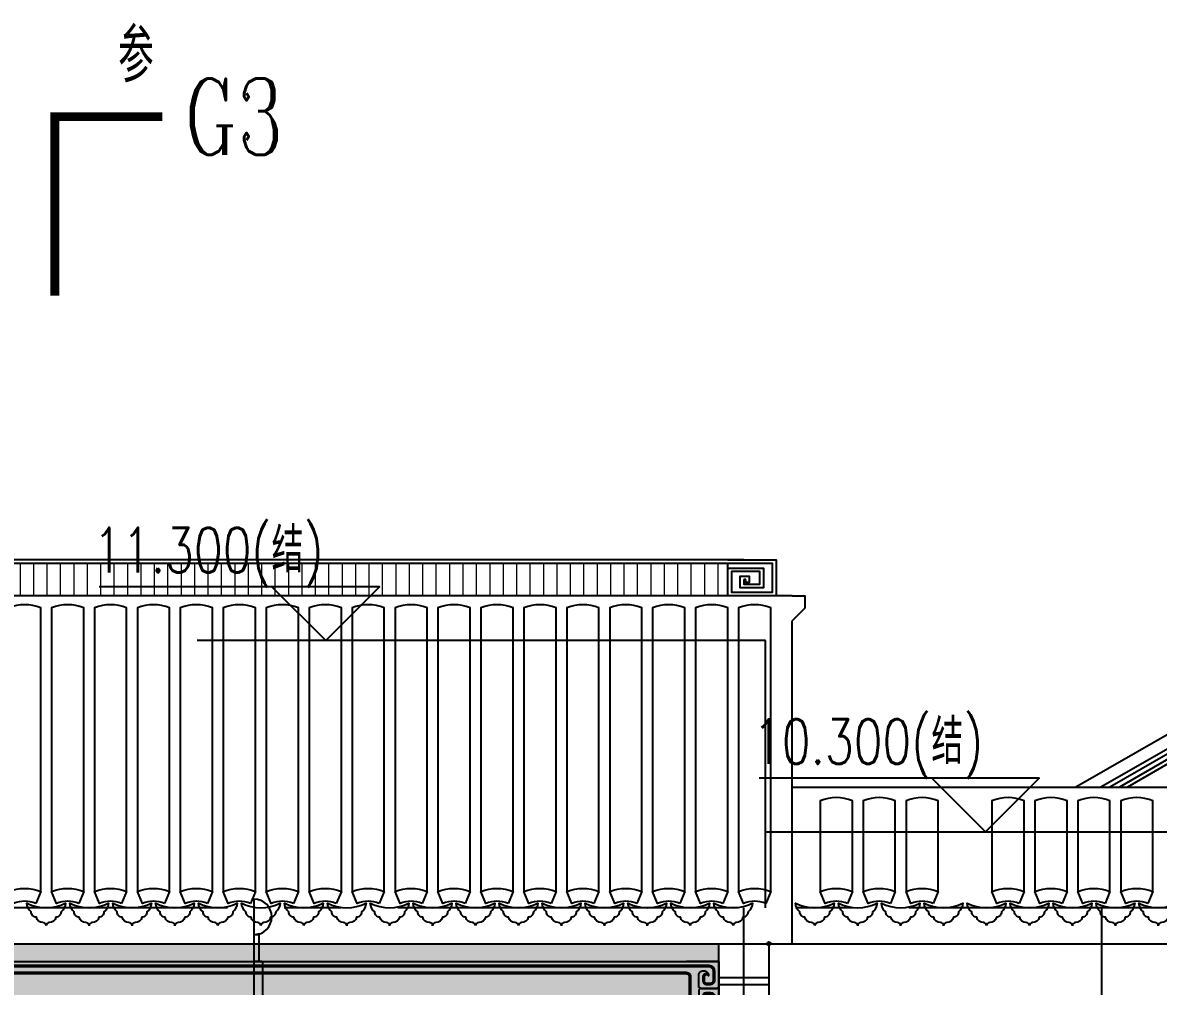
# Model space of a CAD drawing. Extents: x 296441 to 853063, y 459050 to 1117990.
# Drawn here: x 595235 to 601582, y 978000 to 983387 of the extents above; entities that cross this region are included whole.
import ezdxf
from ezdxf.enums import TextEntityAlignment as Align
from ezdxf.xclip import XClip

# ---------------------------------------------------------------- set-up
doc = ezdxf.new("R2010")
doc.units = 0
doc.header["$LTSCALE"] = 1000
doc.header["$XCLIPFRAME"] = 0
for name, pattern in [('14-GRID$0$CENTER2', [28.575, 19.05, -3.175, 3.175, -3.175]), ('CENTER-1', [10, 6.25, -1.25, 1.25, -1.25]), ('G1-ELEV-ce-20$0$HIDDEN2', [4.7625, 3.175, -1.5875])]:
    doc.linetypes.add(name, pattern=pattern)
for name, color, linetype in [('00-景观-剖', 6, 'Continuous'), ('1.5铝板', 3, 'Continuous'), ('14-GRID$0$G-GRID', 9, '14-GRID$0$CENTER2'), ('95', 95, 'Continuous'), ('G-ELEV-ce-TEXT$0$A-ANNO-LEVL', 3, 'Continuous'), ('G-ELEV-ce-TEXT$0$A-ANNO-LEVL-TEXT', 255, 'Continuous'), ('G1-ELEV-ce-20$0$A-ANNO-DIMS', 70, 'Continuous'), ('G1-ELEV-ce-20$0$A-ELEV-HDDN', 161, 'G1-ELEV-ce-20$0$HIDDEN2'), ('G1-ELEV-ce-20$0$A-ELEV-HEVY', 2, 'Continuous'), ('G1-ELEV-ce-20$0$A-ELEV-MEDM', 4, 'Continuous'), ('G1-ELEV-ce-20$0$A-ELEV-MEDM-HEVY', 2, 'Continuous'), ('G1-ELEV-ce-20$0$A-ELEV-THIN', 144, 'Continuous'), ('G1-ELEV-ce-20$0$G-XREF', 2, 'Continuous'), ('G1-ELEV-ce-20$0$LPM540255$0$A-ELEV-MEDM', 4, 'Continuous'), ('G1-ELEV-ce-20$0$LPM540255$0$A-ELEV-THIN', 144, 'Continuous'), ('G1-ELEV-ce-20$0$LPM540255$0$A-ELEV-THIN-GRAY', 252, 'Continuous'), ('G1-ELEV-ce-20$0$LPM540255$0$A-WALL', 1, 'Continuous'), ('SL-CXJ-001', 4, 'Continuous'), ('ZT0_默认图层-----PM、LM、DY、JD', 7, 'Continuous'), ('ZT1_Dim---文字---PM、LM、DY、JD', 7, 'Continuous'), ('ZT1_Dim---符号---PM、LM、DY、JD', 3, 'Continuous'), ('ZT1_通用--填充---PM、LM、DY、JD', 8, 'Continuous'), ('主框线', 4, 'Continuous'), ('副框内口线', 6, 'Continuous'), ('花格栅', 6, 'Continuous'), ('铝合金花格条', 5, 'Continuous')]:
    doc.layers.add(name, color=color, linetype=linetype)
doc.layers.add('G1-ELEV-ce-20$0$A(750)$0$A-ANNO-NPLT', color=215, linetype='Continuous', plot=False)
doc.layers.add('G1-ELEV-ce-20$0$A_PL_4', color=138, linetype='Continuous', lineweight=9)
doc.styles.add('-宋体', font='', dxfattribs={"width": 0.8})
doc.styles.add('_TCH_LABEL', font='COMPLEX', dxfattribs={"bigfont": 'GBCBIG'})
doc.styles.add('G-ELEV-ce-TEXT$0$GOA_01_thin_0.75', font='romans.shx', dxfattribs={"width": 0.75, "bigfont": 'hzdx.shx'})
doc.styles.add('ZT-STYLE', font='ROMANS.shx', dxfattribs={"width": 0.7, "bigfont": 'CHINESE.shx'})
doc.styles.get('-宋体').set_extended_font_data('SimSun')

# ---------------------------------------------------------------- blocks, each defined once
blk = doc.blocks.new('G1-ELEV-ce-20$0$飞砖-E')
at = {"layer": 'G1-ELEV-ce-20$0$A-ELEV-HEVY'}
blk.add_lwpolyline([(0, 0), (70, 0), (70, -70), (0, -140)], dxfattribs=at)
blk = doc.blocks.new('G1-ELEV-ce-20$0$DWD')
at = {"layer": 'G1-ELEV-ce-20$0$A(750)$0$A-ANNO-NPLT'}
for p, q in [((-10, 0), (10, 0)), ((0, 10), (0, -10))]:
    blk.add_line(p, q, dxfattribs=at)
blk.add_circle((0, 0), 10, dxfattribs=at)
blk = doc.blocks.new('G1-ELEV-ce-20$0$甘蔗脊回文头200-E')
at = {"layer": 'G1-ELEV-ce-20$0$A-ELEV-MEDM'}
blk.add_lwpolyline([(270, 200), (0, 200), (0, 0), (270, 0), (270, 155), (70, 155), (70, 45), (200, 45), (200, 110), (150, 110), (150, 75), (170, 75), (170, 90)], dxfattribs=at)
at = {"layer": 'G1-ELEV-ce-20$0$A-ELEV-THIN'}
for p, q in [((270, 155), (270, 180)), ((170, 90), (180, 90))]:
    blk.add_line(p, q, dxfattribs=at)
blk.add_lwpolyline([(180, 90), (180, 65), (90, 65), (90, 135), (250, 135), (250, 20), (20, 20), (20, 180), (270, 180)], dxfattribs=at)
blk = doc.blocks.new('*U1384')
at = {"const_width": 0.5}
blk.add_lwpolyline([(6, 0), (0, 0), (0, -10)], dxfattribs=at)
at = {"color": 0, "style": '_TCH_LABEL', "width": 0.705882, "flags": 8}
for tag, p in [('编号上', (10.005, 0)), ('编号下', (10.005, -155.485))]:
    blk.add_attdef(tag, text='', height=4.25, dxfattribs=at).set_placement(p, align=Align.MIDDLE_CENTER)
blk = doc.blocks.new('G1-ELEV-ce-20$0$LPM540255$0$回纹头1A-E')
at = {"layer": 'G1-ELEV-ce-20$0$LPM540255$0$A-ELEV-MEDM'}
for p, q in [((0, 0), (120, 0)), ((0, 0), (0, -200)), ((0, -200), (120, -200))]:
    blk.add_line(p, q, dxfattribs=at)
at = {"layer": 'G1-ELEV-ce-20$0$LPM540255$0$A-ELEV-THIN'}
for points in [[(0, -92, 0.414214), (8, -100), (67, -100), (8, -100), (67, -100, 0.414214), (75, -92), (75, -50.4, 0.414214), (59, -34.4), (55, -34.4, 0.427294), (38.5, -52.4, -0.596512), (55, -56), (55, -72, -0.414214), (47, -80), (31, -80, -0.344543), (20, -72), (20, -36, -0.414213), (36, -20), (120, -20)], [(121, -45, 0.414214), (110, -56), (110, -144, 0.414214), (121, -155, 0.414214)], [(0, -108, -0.414214), (8, -100), (67, -100), (8, -100), (67, -100, -0.414214), (75, -108), (75, -149.6, -0.414214), (59, -165.6), (55, -165.6, -0.427294), (38.5, -147.6, 0.596512), (55, -144), (55, -128, 0.414214), (47, -120), (31, -120, 0.344543), (20, -128), (20, -164, 0.414213), (36, -180), (120, -180)]]:
    blk.add_lwpolyline(points, format="xyb", dxfattribs=at)
at = {"layer": 'G1-ELEV-ce-20$0$LPM540255$0$A-ELEV-THIN-GRAY'}
for points in [[(38.5, -51.3, -0.720193), (60, -55.4), (60, -72, -0.414214), (47, -85), (31, -85, -0.369393), (15, -72), (15, -36, -0.414213), (36, -15), (120, -15)], [(121, -40, 0.414214), (105, -56), (105, -144, 0.414214), (121, -160)], [(38.5, -148.7, 0.720193), (60, -144.6), (60, -128, 0.414214), (47, -115), (31, -115, 0.369393), (15, -128), (15, -164, 0.414213), (36, -185), (120, -185)]]:
    blk.add_lwpolyline(points, format="xyb", dxfattribs=at)
blk = doc.blocks.new('20191016165059')
at = {"layer": '00-景观-剖', "ltscale": 0.04}
blk.add_lwpolyline([(-25, 435, -1), (-25, 635), (-25, 435)], format="xyb", dxfattribs=at)
at = {"layer": '00-景观-剖'}
blk.add_lwpolyline([(-25, 435), (-25, 285), (-55, 285), (-55, 439.6)], dxfattribs=at)
blk.add_lwpolyline([(-55, 439.6, 0.076321), (-25, 435)], format="xyb", dxfattribs=at)
blk.add_lwpolyline([(-75, -10), (-75, 280, -0.414214), (-70, 285), (-25, 285), (-25, -15), (-70, -15, -0.414214)], format="xyb", close=True, dxfattribs=at)
blk = doc.blocks.new('单层玻璃')
at = {"layer": '95'}
for p, q in [((-1.22, -0.09), (0.09, 1.22)), ((-1.18, -1.18), (1.18, 1.18)), ((-0.09, -1.22), (1.22, 0.09))]:
    blk.add_line(p, q, dxfattribs=at)
blk = doc.blocks.new('*U2067')
at = {"layer": 'ZT1_通用--填充---PM、LM、DY、JD', "ltscale": 1000}
h = blk.add_hatch(dxfattribs=at)
h.set_pattern_fill('CROSS', color=256, scale=30)
h.set_pattern_definition([(0, (98.75, -2517.25), (47.625, 47.625), [23.8125, -71.4375]), (90, (110.654, -2529.16), (-47.625, 47.625), [23.8125, -71.4375])])
h.paths.add_polyline_path([(601.3, -2062), (98.7, -2062), (98.7, -2417.3), (601.3, -2417.3)])
at = {"color": 8}
for p, q in [((98.7, -198.7, 0), (39, -139, 0)), ((601.3, -198.7), (661, -139)), ((118.8, -218.8, 0), (98.7, -198.7, 0)), ((581.2, -218.8), (601.3, -198.7)), ((118.8, -2001.9, 0), (98.7, -2022, 0)), ((581.2, -2001.9), (601.3, -2022)), ((98.7, -2062, 0), (161.8, -2125.1, 0)), ((538.2, -2125.1), (601.3, -2062)), ((161.8, -2354.2, 0), (98.7, -2417.3, 0)), ((538.2, -2354.2), (601.3, -2417.3)), ((98.7, -2417.3, 0), (39, -2477, 0)), ((601.3, -2417.3), (661, -2477))]:
    blk.add_line(p, q, dxfattribs=at)
for p, q in [((217.8, -2181.1), (191.8, -2155.1)), ((482.2, -2181.1), (508.2, -2155.1)), ((217.8, -2298.2), (191.8, -2324.2)), ((482.2, -2298.2), (508.2, -2324.2))]:
    blk.add_line(p, q)
for points in [[(661, -2477), (39, -2477), (39, -139), (661, -139)], [(98.7, -2062), (98.7, -2022), (601.3, -2022), (601.3, -2062)]]:
    blk.add_lwpolyline(points, close=True)
at = {"color": 2, "ltscale": 250}
for points in [[(581.2, -2001.9), (118.8, -2001.9), (118.8, -218.8), (581.2, -218.8)], [(581.2, -2082.1), (118.8, -2082.1), (118.8, -2397.2), (581.2, -2397.2)]]:
    blk.add_lwpolyline(points, close=True, dxfattribs=at)
at = {"layer": '1.5铝板', "ltscale": 250}
blk.add_lwpolyline([(601.3, -2062), (98.7, -2062), (98.7, -2417.3), (601.3, -2417.3)], close=True, dxfattribs=at)
at = {"layer": 'SL-CXJ-001', "ltscale": 250}
for points in [[(551.2, -2112.1), (148.8, -2112.1), (148.8, -2367.2), (551.2, -2367.2)], [(538.2, -2125.1), (161.8, -2125.1), (161.8, -2354.2), (538.2, -2354.2)], [(191.8, -2155.1), (508.2, -2155.1), (508.2, -2324.2), (191.8, -2324.2)], [(195, -2158.3), (505, -2158.3), (505, -2321), (195, -2321)], [(214.6, -2177.9), (485.4, -2177.9), (485.4, -2301.4), (214.6, -2301.4)], [(217.8, -2181.1), (482.2, -2181.1), (482.2, -2298.2), (217.8, -2298.2)]]:
    blk.add_lwpolyline(points, close=True, dxfattribs=at)
at = {"layer": '主框线'}
blk.add_lwpolyline([(692, -2492), (8, -2492), (8, -108), (692, -108)], close=True, dxfattribs=at)
at = {"layer": '副框内口线', "linetype": 'CENTER-1', "ltscale": 40}
blk.add_lwpolyline([(700, -2500), (0, -2500), (0, -100), (700, -100)], close=True, dxfattribs=at)
at = {"layer": '花格栅', "color": 6, "ltscale": 250}
blk.add_lwpolyline([(601.3, -2022), (98.7, -2022), (98.7, -198.7), (601.3, -198.7)], close=True, dxfattribs=at)
at = {"layer": '铝合金花格条'}
for p, q in [((175.8, -1035.4), (175.8, -1185.4)), ((524.2, -1035.4, 0), (524.2, -1185.4, 0))]:
    blk.add_line(p, q, dxfattribs=at)
for points in [[(243.8, -218.8), (261.8, -218.8), (261.8, -275.8), (243.8, -275.8)], [(456.2, -218.8), (438.2, -218.8), (438.2, -275.8), (456.2, -275.8)], [(175.8, -1944.9), (524.2, -1944.9), (524.2, -275.8), (175.8, -275.8)], [(193.8, -1926.9), (506.2, -1926.9), (506.2, -293.8), (193.8, -293.8)], [(118.8, -343.8), (118.8, -361.8), (175.8, -361.8), (175.8, -343.8)], [(581.2, -343.8), (581.2, -361.8), (524.2, -361.8), (524.2, -343.8)], [(175.8, -1035.4), (118.8, -1035.4), (118.8, -1017.4), (175.8, -1017.4)], [(524.2, -1035.4), (581.2, -1035.4), (581.2, -1017.4), (524.2, -1017.4)], [(175.8, -1185.4), (118.8, -1185.4), (118.8, -1203.4), (175.8, -1203.4)], [(524.2, -1185.4), (581.2, -1185.4), (581.2, -1203.4), (524.2, -1203.4)], [(118.8, -1876.9), (118.8, -1858.9), (175.8, -1858.9), (175.8, -1876.9)], [(581.2, -1876.9), (581.2, -1858.9), (524.2, -1858.9), (524.2, -1876.9)], [(243.8, -2001.9), (261.8, -2001.9), (261.8, -1944.9), (243.8, -1944.9)], [(456.2, -2001.9), (438.2, -2001.9), (438.2, -1944.9), (456.2, -1944.9)]]:
    blk.add_lwpolyline(points, close=True, dxfattribs=at)
at = {"layer": '铝合金花格条', "elevation": 0}
for points in [[(193.8, -293.8), (175.8, -275.8)], [(261.8, -361.8), (243.8, -343.8), (243.8, -293.8), (261.8, -293.8), (261.8, -361.8), (193.8, -361.8), (193.8, -343.8), (243.8, -343.8)], [(438.2, -361.8), (456.2, -343.8), (456.2, -293.8), (438.2, -293.8), (438.2, -361.8), (506.2, -361.8), (506.2, -343.8), (456.2, -343.8)], [(506.2, -293.8), (524.2, -275.8)], [(261.8, -1858.9), (243.8, -1876.9), (243.8, -1926.9), (261.8, -1926.9), (261.8, -1858.9), (193.8, -1858.9), (193.8, -1876.9), (243.8, -1876.9)], [(438.2, -1858.9), (456.2, -1876.9), (456.2, -1926.9), (438.2, -1926.9), (438.2, -1858.9), (506.2, -1858.9), (506.2, -1876.9), (456.2, -1876.9)], [(193.8, -1926.9), (175.8, -1944.9)], [(506.2, -1926.9), (524.2, -1944.9)]]:
    blk.add_lwpolyline(points, dxfattribs=at)
at = {"xscale": 52.5, "yscale": 52.5, "zscale": 52.5}
blk.add_blockref('单层玻璃', (366.2, -801.3), dxfattribs=at)
blk = doc.blocks.new('20200326162252')
at = {"color": 2, "style": '-宋体', "width": 0.8}
for s, p in [('假', (1.8, 58.3, 0)), ('扇', (14.4, -238.3, 0))]:
    blk.add_text(s, height=150, dxfattribs=at).set_placement(p, align=Align.CENTER)
blk = doc.blocks.new('20200327152847')
at = {"ltscale": 1000}
for points in [[(1281.2, -118.8), (739, -1208), (1400, -2400)], [(1518.8, -118.8), (2061, -1208), (1400, -2400)]]:
    blk.add_lwpolyline(points, dxfattribs=at)
for p in [(0, 100), (700, 100), (1400, 100), (2100, 100)]:
    blk.add_blockref('*U2067', p, dxfattribs=at)
at = {"layer": 'ZT0_默认图层-----PM、LM、DY、JD', "ltscale": 1000}
for p in [(338.2, -1167.2, 0), (2430.7, -1167.2, 0)]:
    blk.add_blockref('20200326162252', p, dxfattribs=at)
blk = doc.blocks.new('20191223141341')
at = {"layer": 'ZT1_通用--填充---PM、LM、DY、JD', "ltscale": 1000}
h = blk.add_hatch(dxfattribs=at)
h.set_pattern_fill('HONEY', color=256, scale=20)
h.set_pattern_definition([(0, (3, -400), (47.625, 27.4963), [31.75, -63.5]), (120, (3, -400), (-47.625, 27.49631), [31.75, -63.5]), (60, (3, -400), (6e-06, 54.99261), [-63.5, 31.75])])
h.paths.add_polyline_path([(3, -400), (4820, -400), (4820, 0), (3, 0)])
h = blk.add_hatch(dxfattribs=at)
h.set_pattern_fill('HONEY', color=256, scale=20)
h.set_pattern_definition([(0, (3, -1750), (47.625, 27.4963), [31.75, -63.5]), (120, (3, -1750), (-47.625, 27.4963), [31.75, -63.5]), (60, (3, -1750), (6e-06, 54.9926), [-63.5, 31.75])])
h.paths.add_polyline_path([(3, -400), (1008.5, -400), (1008.5, -1750), (3, -1750)])
h = blk.add_hatch(dxfattribs=at)
h.set_pattern_fill('HONEY', color=256, scale=20)
h.set_pattern_definition([(0, (3808.5, -1750), (47.625, 27.4963), [31.75, -63.5]), (120, (3808.5, -1750), (-47.625, 27.4963), [31.75, -63.5]), (60, (3808.5, -1750), (6e-06, 54.9926), [-63.5, 31.75])])
h.paths.add_polyline_path([(3808.5, -400), (4820, -400), (4820, -1750), (3808.5, -1750)])
at = {"layer": 'G1-ELEV-ce-20$0$A-ELEV-MEDM'}
for p, q in [((3, -100), (4820, -100)), ((4619.7, -400), (0, -400)), ((908.5, -400), (908.5, -1750)), ((1008.5, -400), (1008.5, -1750)), ((3808.5, -400), (3808.5, -1750)), ((3908.5, -400), (3908.5, -1750))]:
    blk.add_line(p, q, dxfattribs=at)
at = {"layer": 'G1-ELEV-ce-20$0$A-ELEV-THIN'}
for points in [[(150, -1750), (150, -550), (761.5, -550), (761.5, -1750)], [(4670, -1750), (4670, -550), (4058.5, -550), (4058.5, -1750)], [(200, -1750), (200, -600), (711.5, -600), (711.5, -1750)], [(4620, -1750), (4620, -600), (4108.5, -600), (4108.5, -1750)]]:
    blk.add_lwpolyline(points, dxfattribs=at)
at = {"layer": 'G1-ELEV-ce-20$0$LPM540255$0$A-ELEV-THIN'}
for p, q in [((4638.5, -167.5), (181.5, -167.5)), ((4640, -130), (183, -130)), ((4638.5, -332.5), (181.5, -332.5)), ((4640, -370), (183, -370)), ((3, -400), (4820, -400))]:
    blk.add_line(p, q, dxfattribs=at)
at = {"layer": 'G1-ELEV-ce-20$0$LPM540255$0$A-ELEV-THIN-GRAY'}
for p, q in [((4640, -122.5), (183, -122.5)), ((4638.5, -160), (181.5, -160)), ((4638.5, -340), (181.5, -340)), ((4640, -377.5), (183, -377.5))]:
    blk.add_line(p, q, dxfattribs=at)
at = {"ltscale": 50, "xscale": -1}
blk.add_blockref('20191016165059', (2195.9, -385), dxfattribs=at)
at = {"ltscale": 1000}
ref = blk.add_blockref('20200327152847', (1008.5, -400), dxfattribs=at)
XClip(ref).set_block_clipping_path([(0, -1350.0000000001), (2800.0000178379, 0)])
at = {"layer": 'G1-ELEV-ce-20$0$LPM540255$0$A-WALL', "xscale": 1.500000000000582, "yscale": 1.500000000000582, "zscale": 1.500000000000582}
blk.add_blockref('G1-ELEV-ce-20$0$LPM540255$0$回纹头1A-E', (0, -100), dxfattribs=at)
at = {"layer": 'G1-ELEV-ce-20$0$LPM540255$0$A-WALL', "extrusion": (0, 0, -1), "xscale": 1.500000000000582, "yscale": 1.500000000000582, "zscale": -1.500000000000582}
blk.add_blockref('G1-ELEV-ce-20$0$LPM540255$0$回纹头1A-E', (-4820, -100), dxfattribs=at)

msp = doc.modelspace()

# ---------------------------------------------------------------- hatches: boundary and pattern name
at = {"layer": 'G1-ELEV-ce-20$0$A_PL_4'}
h = msp.add_hatch(dxfattribs=at)
h.set_pattern_fill('ANSI31', color=256, scale=600, angle=45, style=0)
h.set_pattern_definition([(90, (-1060478.62, 1829598.56), (-75, 1e-14), [])])
h.paths.add_polyline_path([(599175.5, 980183), (594155.5, 980183), (594155.5, 980363), (599175.5, 980363)])

# ---------------------------------------------------------------- linework, layer by layer
at = {"layer": '14-GRID$0$G-GRID', "color": 8, "ltscale": 0.1}
for p, q in [((610665.9, 978437.7), (587815.4, 978437.7)), ((599265.9, 960795.6), (599265.9, 978437.7)), ((601265.9, 960795.6), (601265.9, 978437.7))]:
    msp.add_line(p, q, dxfattribs=at)
at = {"layer": 'G-ELEV-ce-TEXT$0$A-ANNO-LEVL'}
for points in [[(596627.9, 980233), (596927.9, 979933), (597227.9, 980233), (595661.8, 980233)], [(600316.1, 979162.7), (600616.1, 978862.7), (600916.1, 979162.7), (599350, 979162.7)]]:
    msp.add_lwpolyline(points, dxfattribs=at)
at = {"layer": 'G1-ELEV-ce-20$0$A-ELEV-HDDN'}
for p, q in [((599385.5, 979933), (594045.5, 979933)), ((599385.5, 978437.7), (599385.5, 979933)), ((599385.5, 978862.7), (601715.5, 978862.7))]:
    msp.add_line(p, q, dxfattribs=at)
at = {"layer": 'G1-ELEV-ce-20$0$A-ELEV-HEVY'}
for p, q in [((599535.5, 978237.7), (599535.5, 980043)), ((593895.5, 978237.7), (599535.5, 978237.7))]:
    msp.add_line(p, q, dxfattribs=at)
at = {"layer": 'G1-ELEV-ce-20$0$A-ELEV-MEDM'}
for p, q in [((599265.5, 980383), (594255.5, 980383)), ((599125.5, 978009.7), (599405.5, 978009.7))]:
    msp.add_line(p, q, dxfattribs=at)
at = {"layer": 'G1-ELEV-ce-20$0$A-ELEV-MEDM', "ltscale": 0.1}
msp.add_lwpolyline([(603365.5, 980308.5, 0.139835), (603049, 980218.2), (601120.7, 979112.7), (601120.7, 979112.7)], format="xyb", dxfattribs=at)
at = {"layer": 'G1-ELEV-ce-20$0$A-ELEV-MEDM-HEVY'}
for p, q in [((599535.5, 980183), (593895.5, 980183)), ((599535.5, 979112.7), (602215.5, 979112.7)), ((599265.5, 978237.7), (605200.5, 978237.7)), ((599265.5, 978237.7), (605200.5, 978237.7))]:
    msp.add_line(p, q, dxfattribs=at)
msp.add_lwpolyline([(599405.5, 978237.7), (599405.5, 977619.7), (599125.5, 977619.7), (599125.5, 978237.7)], dxfattribs=at)
at = {"layer": 'G1-ELEV-ce-20$0$A-ELEV-THIN'}
for p, q in [((599265.5, 980363), (594255.5, 980363)), ((599125.5, 978049.7), (599405.5, 978049.7))]:
    msp.add_line(p, q, dxfattribs=at)
for points in [[(603365.5, 980237.5, 0.140418), (603085.4, 980157.2), (601260.3, 979112.7)], [(603365.5, 980212.5, 0.140418), (603085.4, 980132.2), (601310.8, 979112.7)], [(603365.5, 980187.5, 0.140418), (603085.4, 980107.2), (601364.5, 979112.7)], [(603365.5, 980162.5, 0.140418), (603085.4, 980082.2), (601409.7, 979112.7)], [(595335.5, 978529.3), (595335.5, 980115, 0.2), (595155.5, 980115), (595155.5, 978529.3)], [(595575.5, 978529.3), (595575.5, 980115, 0.2), (595395.5, 980115), (595395.5, 978529.3)], [(595815.5, 978529.3), (595815.5, 980115, 0.2), (595635.5, 980115), (595635.5, 978529.3)], [(596055.5, 978529.3), (596055.5, 980115, 0.2), (595875.5, 980115), (595875.5, 978529.3)], [(596295.5, 978529.3), (596295.5, 980115, 0.2), (596115.5, 980115), (596115.5, 978529.3)], [(596535.5, 978529.3), (596535.5, 980115, 0.2), (596355.5, 980115), (596355.5, 978529.3)], [(596775.5, 978529.3), (596775.5, 980115, 0.2), (596595.5, 980115), (596595.5, 978529.3)], [(597015.5, 978529.3), (597015.5, 980115, 0.2), (596835.5, 980115), (596835.5, 978529.3)], [(597255.5, 978529.3), (597255.5, 980115, 0.2), (597075.5, 980115), (597075.5, 978529.3)], [(597495.5, 978529.3), (597495.5, 980115, 0.2), (597315.5, 980115), (597315.5, 978529.3)], [(597735.5, 978529.3), (597735.5, 980115, 0.2), (597555.5, 980115), (597555.5, 978529.3)], [(597975.5, 978529.3), (597975.5, 980115, 0.2), (597795.5, 980115), (597795.5, 978529.3)], [(598215.5, 978529.3), (598215.5, 980115, 0.2), (598035.5, 980115), (598035.5, 978529.3)], [(598455.5, 978529.3), (598455.5, 980115, 0.2), (598275.5, 980115), (598275.5, 978529.3)], [(598695.5, 978529.3), (598695.5, 980115, 0.2), (598515.5, 980115), (598515.5, 978529.3)], [(598935.5, 978529.3), (598935.5, 980115, 0.2), (598755.5, 980115), (598755.5, 978529.3)], [(599175.5, 978529.3), (599175.5, 980115, 0.2), (598995.5, 980115), (598995.5, 978529.3)], [(599415.5, 978529.3), (599415.5, 980115, 0.2), (599235.5, 980115), (599235.5, 978529.3)], [(599871.8, 978529.2), (599871.8, 979036.4, 0.2), (599691.8, 979036.4), (599691.8, 978529.2)], [(600111.8, 978529.2), (600111.8, 979036.4, 0.2), (599931.8, 979036.4), (599931.8, 978529.2)], [(600351.8, 978529.2), (600351.8, 979036.4, 0.2), (600171.8, 979036.4), (600171.8, 978529.2)], [(600831.8, 978529.2), (600831.8, 979036.4, 0.2), (600651.8, 979036.4), (600651.8, 978529.2)], [(601071.8, 978529.2), (601071.8, 979036.4, 0.2), (600891.8, 979036.4), (600891.8, 978529.2)], [(601311.8, 978529.2), (601311.8, 979036.4, 0.2), (601131.8, 979036.4), (601131.8, 978529.2)], [(601551.8, 978529.2), (601551.8, 979036.4, 0.2), (601371.8, 979036.4), (601371.8, 978529.2)], [(595307.5, 978462.8, 0.201616), (595183.5, 978462.8), (595155.5, 978529.3, -0.198667), (595335.5, 978529.3), (595307.5, 978462.8)], [(595547.5, 978462.8, 0.201616), (595423.5, 978462.8), (595395.5, 978529.3, -0.198667), (595575.5, 978529.3), (595547.5, 978462.8)], [(595787.5, 978462.8, 0.201616), (595663.5, 978462.8), (595635.5, 978529.3, -0.198667), (595815.5, 978529.3), (595787.5, 978462.8)], [(596027.5, 978462.8, 0.201616), (595903.5, 978462.8), (595875.5, 978529.3, -0.198667), (596055.5, 978529.3), (596027.5, 978462.8)], [(596267.5, 978462.8, 0.201616), (596143.5, 978462.8), (596115.5, 978529.3, -0.198667), (596295.5, 978529.3), (596267.5, 978462.8)], [(596507.5, 978462.8, 0.201616), (596383.5, 978462.8), (596355.5, 978529.3, -0.198667), (596535.5, 978529.3), (596507.5, 978462.8)], [(596747.5, 978462.8, 0.201616), (596623.5, 978462.8), (596595.5, 978529.3, -0.198667), (596775.5, 978529.3), (596747.5, 978462.8)], [(596987.5, 978462.8, 0.201616), (596863.5, 978462.8), (596835.5, 978529.3, -0.198667), (597015.5, 978529.3), (596987.5, 978462.8)], [(597227.5, 978462.8, 0.201616), (597103.5, 978462.8), (597075.5, 978529.3, -0.198667), (597255.5, 978529.3), (597227.5, 978462.8)], [(597467.5, 978462.8, 0.201616), (597343.5, 978462.8), (597315.5, 978529.3, -0.198667), (597495.5, 978529.3), (597467.5, 978462.8)], [(597707.5, 978462.8, 0.201616), (597583.5, 978462.8), (597555.5, 978529.3, -0.198667), (597735.5, 978529.3), (597707.5, 978462.8)], [(597947.5, 978462.8, 0.201616), (597823.5, 978462.8), (597795.5, 978529.3, -0.198667), (597975.5, 978529.3), (597947.5, 978462.8)], [(598187.5, 978462.8, 0.201616), (598063.5, 978462.8), (598035.5, 978529.3, -0.198667), (598215.5, 978529.3), (598187.5, 978462.8)], [(598427.5, 978462.8, 0.201616), (598303.5, 978462.8), (598275.5, 978529.3, -0.198667), (598455.5, 978529.3), (598427.5, 978462.8)], [(598667.5, 978462.8, 0.201616), (598543.5, 978462.8), (598515.5, 978529.3, -0.198667), (598695.5, 978529.3), (598667.5, 978462.8)], [(598907.5, 978462.8, 0.201616), (598783.5, 978462.8), (598755.5, 978529.3, -0.198667), (598935.5, 978529.3), (598907.5, 978462.8)], [(599147.5, 978462.8, 0.201616), (599023.5, 978462.8), (598995.5, 978529.3, -0.198667), (599175.5, 978529.3), (599147.5, 978462.8)], [(599387.5, 978462.8, 0.201616), (599263.5, 978462.8), (599235.5, 978529.3, -0.198667), (599415.5, 978529.3), (599387.5, 978462.8)], [(599844.1, 978462.7, 0.2), (599719.5, 978462.7), (599691.8, 978529.2, -0.2), (599871.8, 978529.2), (599844.1, 978462.7)], [(600084.1, 978462.7, 0.2), (599959.5, 978462.7), (599931.8, 978529.2, -0.2), (600111.8, 978529.2), (600084.1, 978462.7)], [(600324.1, 978462.7, 0.2), (600199.5, 978462.7), (600171.8, 978529.2, -0.2), (600351.8, 978529.2), (600324.1, 978462.7)], [(600804.1, 978462.7, 0.2), (600679.5, 978462.7), (600651.8, 978529.2, -0.2), (600831.8, 978529.2), (600804.1, 978462.7)], [(601044.1, 978462.7, 0.2), (600919.5, 978462.7), (600891.8, 978529.2, -0.2), (601071.8, 978529.2), (601044.1, 978462.7)], [(601284.1, 978462.7, 0.2), (601159.5, 978462.7), (601131.8, 978529.2, -0.2), (601311.8, 978529.2), (601284.1, 978462.7)], [(601524.1, 978462.7, 0.2), (601399.5, 978462.7), (601371.8, 978529.2, -0.2), (601551.8, 978529.2), (601524.1, 978462.7)], [(595365.5, 978337.6, 0.408684), (595347.9, 978355.6, -0.371092), (595310.7, 978385.8, -0.424354), (595282.4, 978415.8, -0.213335), (595257.5, 978465.2, 0.244572), (595473.5, 978465.2, -0.213335), (595448.7, 978415.8, -0.424354), (595420.4, 978385.8, -0.371092), (595383.2, 978355.6, 0.408684), (595365.5, 978337.6)], [(595605.5, 978337.6, 0.408684), (595587.9, 978355.6, -0.371092), (595550.7, 978385.8, -0.424354), (595522.4, 978415.8, -0.213335), (595497.5, 978465.2, 0.244572), (595713.5, 978465.2, -0.213335), (595688.7, 978415.8, -0.424354), (595660.4, 978385.8, -0.371092), (595623.2, 978355.6, 0.408684), (595605.5, 978337.6)], [(595845.5, 978337.6, 0.408684), (595827.9, 978355.6, -0.371092), (595790.7, 978385.8, -0.424354), (595762.4, 978415.8, -0.213335), (595737.5, 978465.2, 0.244572), (595953.5, 978465.2, -0.213335), (595928.7, 978415.8, -0.424354), (595900.4, 978385.8, -0.371092), (595863.2, 978355.6, 0.408684), (595845.5, 978337.6)], [(596085.5, 978337.6, 0.408684), (596067.9, 978355.6, -0.371092), (596030.7, 978385.8, -0.424354), (596002.4, 978415.8, -0.213335), (595977.5, 978465.2, 0.244572), (596193.5, 978465.2, -0.213335), (596168.7, 978415.8, -0.424354), (596140.4, 978385.8, -0.371092), (596103.2, 978355.6, 0.408684), (596085.5, 978337.6)], [(596325.5, 978337.6, 0.408684), (596307.9, 978355.6, -0.371092), (596270.7, 978385.8, -0.424354), (596242.4, 978415.8, -0.213335), (596217.5, 978465.2, 0.244572), (596433.5, 978465.2, -0.213335), (596408.7, 978415.8, -0.424354), (596380.4, 978385.8, -0.371092), (596343.2, 978355.6, 0.408684), (596325.5, 978337.6)], [(596565.5, 978337.6, 0.408684), (596547.9, 978355.6, -0.371092), (596510.7, 978385.8, -0.424354), (596482.4, 978415.8, -0.213335), (596457.5, 978465.2, 0.244572), (596673.5, 978465.2, -0.213335), (596648.7, 978415.8, -0.424354), (596620.4, 978385.8, -0.371092), (596583.2, 978355.6, 0.408684), (596565.5, 978337.6)], [(596805.5, 978337.6, 0.408684), (596787.9, 978355.6, -0.371092), (596750.7, 978385.8, -0.424354), (596722.4, 978415.8, -0.213335), (596697.5, 978465.2, 0.244572), (596913.5, 978465.2, -0.213335), (596888.7, 978415.8, -0.424354), (596860.4, 978385.8, -0.371092), (596823.2, 978355.6, 0.408684), (596805.5, 978337.6)], [(597045.5, 978337.6, 0.408684), (597027.9, 978355.6, -0.371092), (596990.7, 978385.8, -0.424354), (596962.4, 978415.8, -0.213335), (596937.5, 978465.2, 0.244572), (597153.5, 978465.2, -0.213335), (597128.7, 978415.8, -0.424354), (597100.4, 978385.8, -0.371092), (597063.2, 978355.6, 0.408684), (597045.5, 978337.6)], [(597285.5, 978337.6, 0.408684), (597267.9, 978355.6, -0.371092), (597230.7, 978385.8, -0.424354), (597202.4, 978415.8, -0.213335), (597177.5, 978465.2, 0.244572), (597393.5, 978465.2, -0.213335), (597368.7, 978415.8, -0.424354), (597340.4, 978385.8, -0.371092), (597303.2, 978355.6, 0.408684), (597285.5, 978337.6)], [(597525.5, 978337.6, 0.408684), (597507.9, 978355.6, -0.371092), (597470.7, 978385.8, -0.424354), (597442.4, 978415.8, -0.213335), (597417.5, 978465.2, 0.244572), (597633.5, 978465.2, -0.213335), (597608.7, 978415.8, -0.424354), (597580.4, 978385.8, -0.371092), (597543.2, 978355.6, 0.408684), (597525.5, 978337.6)], [(597765.5, 978337.6, 0.408684), (597747.9, 978355.6, -0.371092), (597710.7, 978385.8, -0.424354), (597682.4, 978415.8, -0.213335), (597657.5, 978465.2, 0.244572), (597873.5, 978465.2, -0.213335), (597848.7, 978415.8, -0.424354), (597820.4, 978385.8, -0.371092), (597783.2, 978355.6, 0.408684), (597765.5, 978337.6)], [(598005.5, 978337.6, 0.408684), (597987.9, 978355.6, -0.371092), (597950.7, 978385.8, -0.424354), (597922.4, 978415.8, -0.213335), (597897.5, 978465.2, 0.244572), (598113.5, 978465.2, -0.213335), (598088.7, 978415.8, -0.424354), (598060.4, 978385.8, -0.371092), (598023.2, 978355.6, 0.408684), (598005.5, 978337.6)], [(598245.5, 978337.6, 0.408684), (598227.9, 978355.6, -0.371092), (598190.7, 978385.8, -0.424354), (598162.4, 978415.8, -0.213335), (598137.5, 978465.2, 0.244572), (598353.5, 978465.2, -0.213335), (598328.7, 978415.8, -0.424354), (598300.4, 978385.8, -0.371092), (598263.2, 978355.6, 0.408684), (598245.5, 978337.6)], [(598485.5, 978337.6, 0.408684), (598467.9, 978355.6, -0.371092), (598430.7, 978385.8, -0.424354), (598402.4, 978415.8, -0.213335), (598377.5, 978465.2, 0.244572), (598593.5, 978465.2, -0.213335), (598568.7, 978415.8, -0.424354), (598540.4, 978385.8, -0.371092), (598503.2, 978355.6, 0.408684), (598485.5, 978337.6)], [(598725.5, 978337.6, 0.408684), (598707.9, 978355.6, -0.371092), (598670.7, 978385.8, -0.424354), (598642.4, 978415.8, -0.213335), (598617.5, 978465.2, 0.244572), (598833.5, 978465.2, -0.213335), (598808.7, 978415.8, -0.424354), (598780.4, 978385.8, -0.371092), (598743.2, 978355.6, 0.408684), (598725.5, 978337.6)], [(598965.5, 978337.6, 0.408684), (598947.9, 978355.6, -0.371092), (598910.7, 978385.8, -0.424354), (598882.4, 978415.8, -0.213335), (598857.5, 978465.2, 0.244572), (599073.5, 978465.2, -0.213335), (599048.7, 978415.8, -0.424354), (599020.4, 978385.8, -0.371092), (598983.2, 978355.6, 0.408684), (598965.5, 978337.6)], [(599205.5, 978337.6, 0.408684), (599187.9, 978355.6, -0.371092), (599150.7, 978385.8, -0.424354), (599122.4, 978415.8, -0.213335), (599097.5, 978465.2, 0.244572), (599313.5, 978465.2, -0.213335), (599288.7, 978415.8, -0.424354), (599260.4, 978385.8, -0.371092), (599223.2, 978355.6, 0.408684), (599205.5, 978337.6)], [(599661.8, 978337.7, 0.408684), (599644.1, 978355.7, -0.371092), (599607, 978385.9, -0.424354), (599578.7, 978415.9, -0.213335), (599553.8, 978465.3, 0.244572), (599769.8, 978465.3, -0.213335), (599744.9, 978415.9, -0.424354), (599716.6, 978385.9, -0.371092), (599679.5, 978355.7, 0.408684), (599661.8, 978337.7)], [(599661.8, 978337.7, 0.408684), (599644.1, 978355.7, -0.371092), (599607, 978385.9, -0.424354), (599578.7, 978415.9, -0.213335), (599553.8, 978465.3, 0.244572), (599769.8, 978465.3, -0.213335), (599744.9, 978415.9, -0.424354), (599716.6, 978385.9, -0.371092), (599679.5, 978355.7, 0.408684), (599661.8, 978337.7)], [(599901.8, 978337.7, 0.408684), (599884.1, 978355.7, -0.371092), (599847, 978385.9, -0.424354), (599818.7, 978415.9, -0.213335), (599793.8, 978465.3, 0.244572), (600009.8, 978465.3, -0.213335), (599984.9, 978415.9, -0.424354), (599956.6, 978385.9, -0.371092), (599919.5, 978355.7, 0.408684), (599901.8, 978337.7)], [(600141.8, 978337.7, 0.408684), (600124.1, 978355.7, -0.371092), (600087, 978385.9, -0.424354), (600058.7, 978415.9, -0.213335), (600033.8, 978465.3, 0.244572), (600249.8, 978465.3, -0.213335), (600224.9, 978415.9, -0.424354), (600196.6, 978385.9, -0.371092), (600159.5, 978355.7, 0.408684), (600141.8, 978337.7)], [(600381.8, 978337.7, 0.408684), (600364.1, 978355.7, -0.371092), (600327, 978385.9, -0.424354), (600298.7, 978415.9, -0.213335), (600273.8, 978465.3, 0.244572), (600489.8, 978465.3, -0.213335), (600464.9, 978415.9, -0.424354), (600436.6, 978385.9, -0.371092), (600399.5, 978355.7, 0.408684), (600381.8, 978337.7)], [(600621.8, 978337.7, 0.408684), (600604.1, 978355.7, -0.371092), (600567, 978385.9, -0.424354), (600538.7, 978415.9, -0.213335), (600513.8, 978465.3, 0.244572), (600729.8, 978465.3, -0.213335), (600704.9, 978415.9, -0.424354), (600676.6, 978385.9, -0.371092), (600639.5, 978355.7, 0.408684), (600621.8, 978337.7)], [(600861.8, 978337.7, 0.408684), (600844.1, 978355.7, -0.371092), (600807, 978385.9, -0.424354), (600778.7, 978415.9, -0.213335), (600753.8, 978465.3, 0.244572), (600969.8, 978465.3, -0.213335), (600944.9, 978415.9, -0.424354), (600916.6, 978385.9, -0.371092), (600879.5, 978355.7, 0.408684), (600861.8, 978337.7)], [(601101.8, 978337.7, 0.408684), (601084.1, 978355.7, -0.371092), (601047, 978385.9, -0.424354), (601018.7, 978415.9, -0.213335), (600993.8, 978465.3, 0.244572), (601209.8, 978465.3, -0.213335), (601184.9, 978415.9, -0.424354), (601156.6, 978385.9, -0.371092), (601119.5, 978355.7, 0.408684), (601101.8, 978337.7)], [(601341.8, 978337.7, 0.408684), (601324.1, 978355.7, -0.371092), (601287, 978385.9, -0.424354), (601258.7, 978415.9, -0.213335), (601233.8, 978465.3, 0.244572), (601449.8, 978465.3, -0.213335), (601424.9, 978415.9, -0.424354), (601396.6, 978385.9, -0.371092), (601359.5, 978355.7, 0.408684), (601341.8, 978337.7)], [(601581.8, 978337.7, 0.408684), (601564.1, 978355.7, -0.371092), (601527, 978385.9, -0.424354), (601498.7, 978415.9, -0.213335), (601473.8, 978465.3, 0.244572), (601689.8, 978465.3, -0.213335), (601664.9, 978415.9, -0.424354), (601636.6, 978385.9, -0.371092), (601599.5, 978355.7, 0.408684), (601581.8, 978337.7)]]:
    msp.add_lwpolyline(points, format="xyb", dxfattribs=at)

# ---------------------------------------------------------------- block references
at = {"layer": 'G1-ELEV-ce-20$0$A-ANNO-DIMS', "extrusion": (0, 0, -1), "zscale": -1}
msp.add_blockref('G1-ELEV-ce-20$0$甘蔗脊回文头200-E', (-599445.5, 980183), dxfattribs=at)
at = {"layer": 'G1-ELEV-ce-20$0$A-ELEV-HEVY'}
msp.add_blockref('G1-ELEV-ce-20$0$飞砖-E', (599535.5, 980183), dxfattribs=at)
at = {"layer": 'G1-ELEV-ce-20$0$G-XREF'}
msp.add_blockref('G1-ELEV-ce-20$0$DWD', (599405.5, 978237.7), dxfattribs=at)
msp.add_blockref('G1-ELEV-ce-20$0$DWD', (599405.5, 978237.7), dxfattribs=at)
at = {"layer": 'ZT0_默认图层-----PM、LM、DY、JD', "ltscale": 5000}
msp.add_blockref('20191223141341', (594305.5, 978237.7), dxfattribs=at)
at = {"layer": 'ZT1_Dim---符号---PM、LM、DY、JD', "color": 7}
ref = msp.add_blockref('*U1384', (595414.2, 982861.3), dxfattribs=dict(at, xscale=100, yscale=100, zscale=100))
ref.add_attrib('编号上', 'G3', dxfattribs={"layer": '0', "color": 0, "height": 425, "style": '_TCH_LABEL', "width": 0.705882}).set_placement((596414.7, 982861.3), align=Align.MIDDLE_CENTER)

# ---------------------------------------------------------------- texts
at = {"layer": 'G-ELEV-ce-TEXT$0$A-ANNO-LEVL-TEXT', "style": 'G-ELEV-ce-TEXT$0$GOA_01_thin_0.75', "width": 0.75}
for s, p in [('11.300(结)', (595629.1, 980313.1)), ('10.300(结)', (599317.2, 979242.8))]:
    msp.add_text(s, height=250, dxfattribs=at).set_placement(p)
at = {"layer": 'ZT1_Dim---文字---PM、LM、DY、JD', "ltscale": 1000, "style": 'ZT-STYLE', "width": 0.7}
msp.add_text('参', height=300, dxfattribs=at).set_placement((595767.7, 983203.6), align=Align.MIDDLE_LEFT)

doc.saveas('drawing.dxf')
